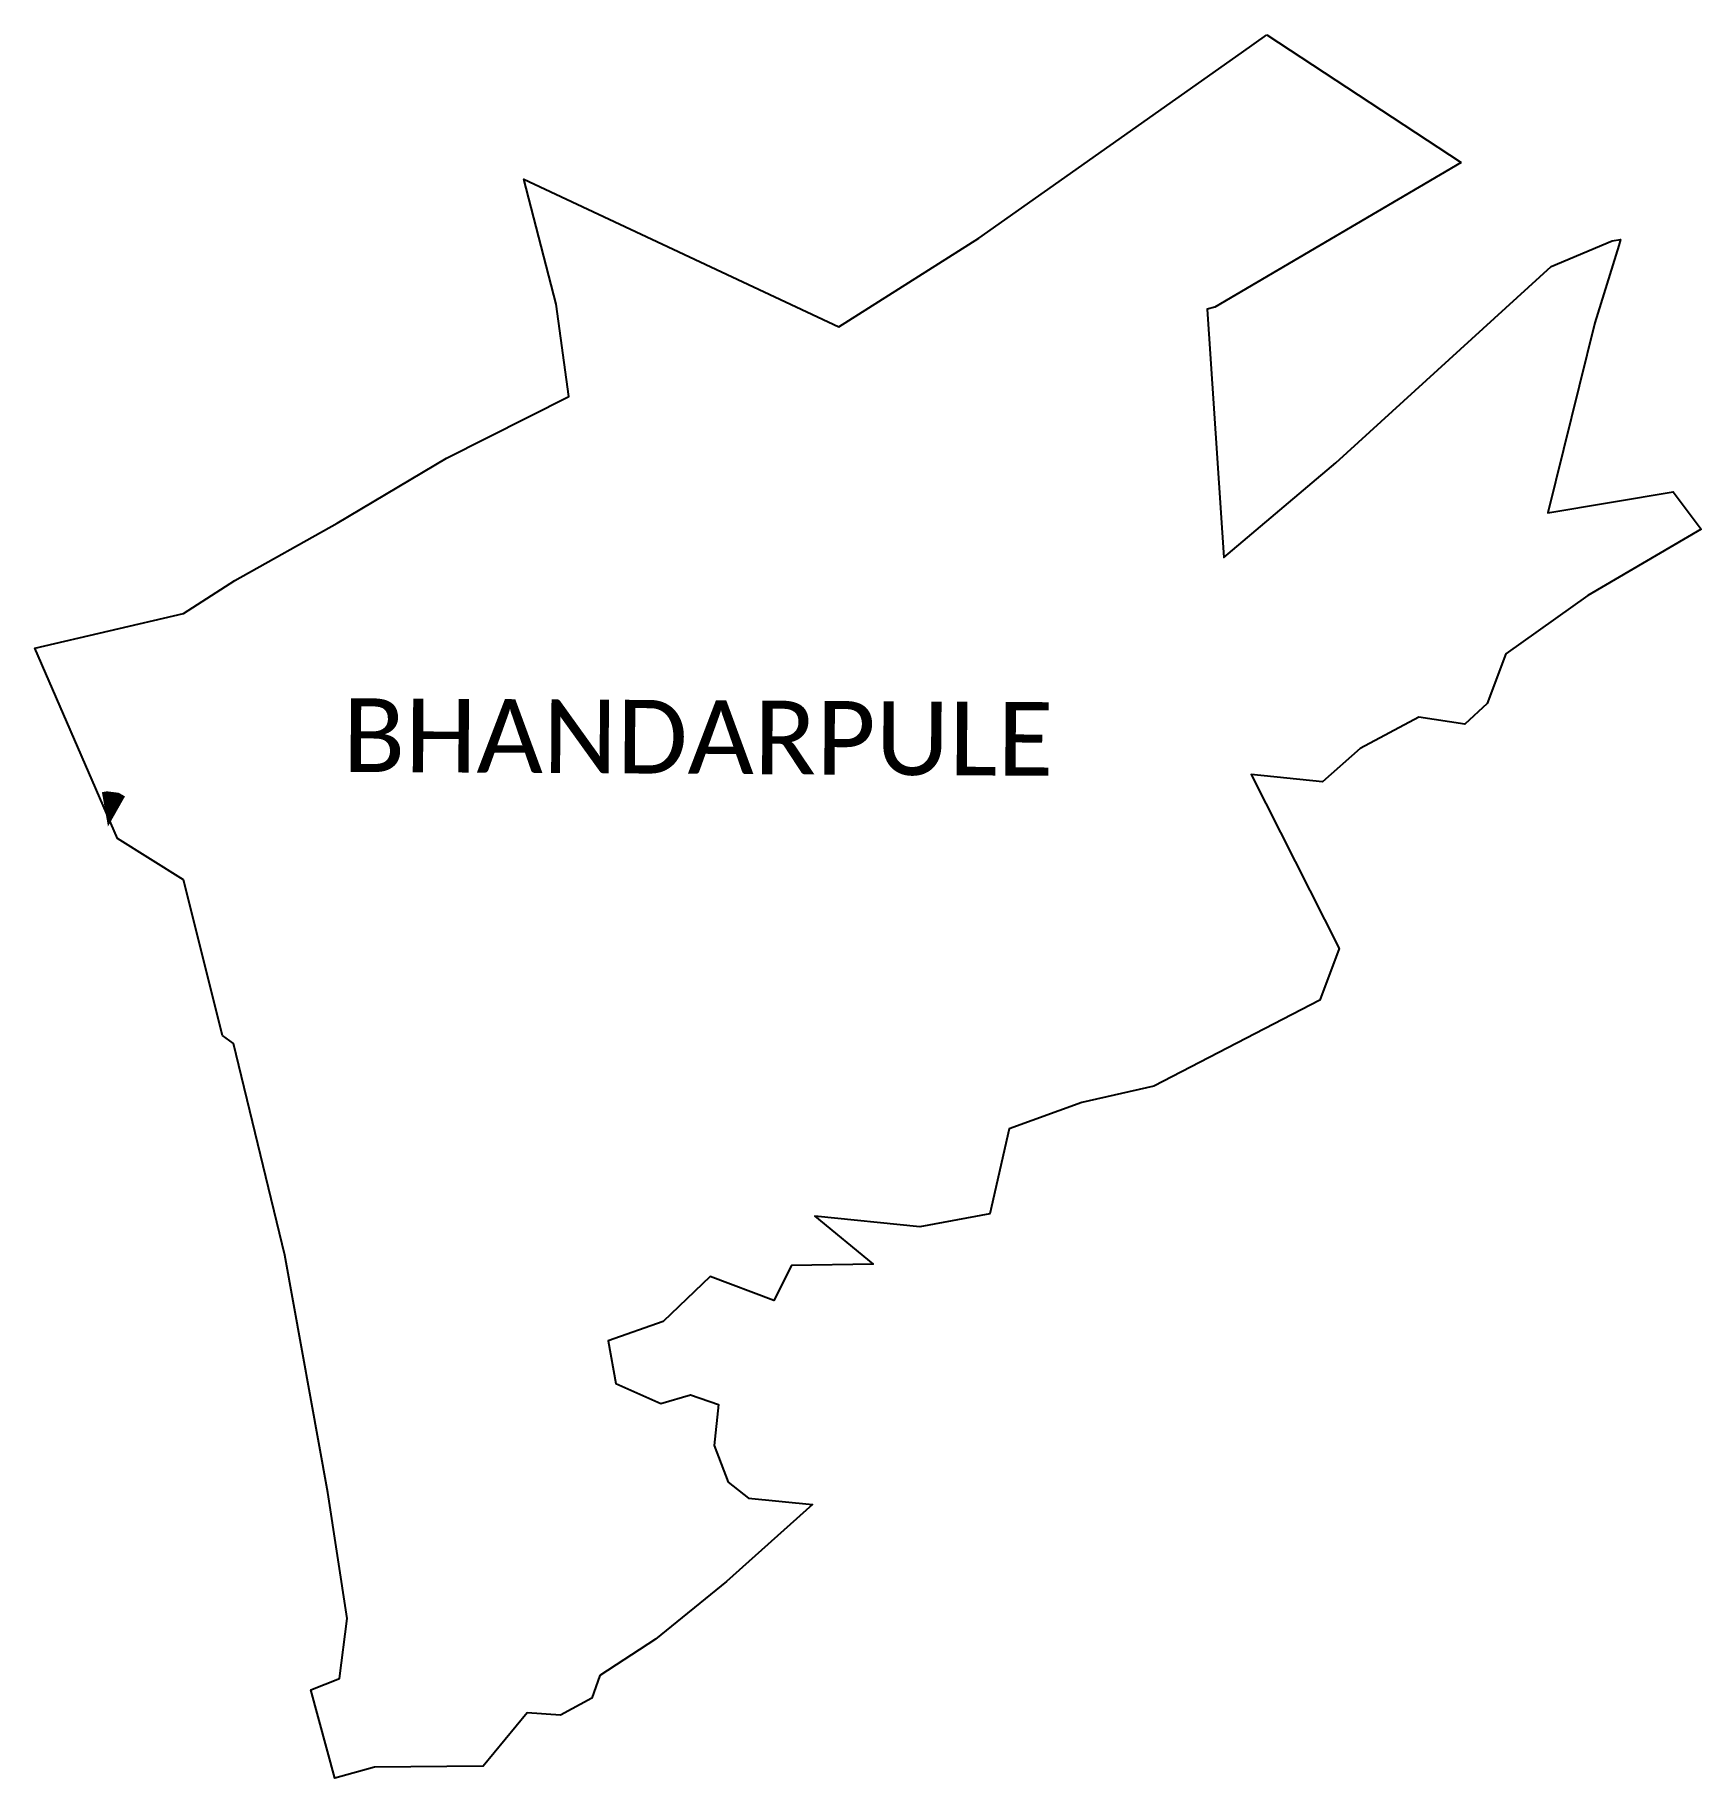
# Model space of a CAD drawing. Header units: metres. Extents: x 315824 to 318180, y 1893395 to 1895858.
import ezdxf

# ---------------------------------------------------------------- set-up
doc = ezdxf.new("R2010")
doc.units = ezdxf.units.M
for name, color, linetype in [('NATURALLY PROTECTED', 3, 'Continuous'), ('village', 3, 'Continuous'), ('VILLAGE NAME', 250, 'Continuous')]:
    doc.layers.add(name, color=color, linetype=linetype)
doc.styles.get("Standard").update_dxf_attribs({"font": 'simplex.shx'})

msp = doc.modelspace()

# ---------------------------------------------------------------- linework, layer by layer
at = {"layer": 'NATURALLY PROTECTED', "const_width": 50, "flags": 128}
msp.add_lwpolyline([(315923.6, 1894763.4), (315927, 1894764), (315935, 1894763), (315939.6, 1894760.4)], dxfattribs=at)
at = {"layer": 'village', "color": 4}
for points in [[(317840.4, 1895677.9), (317492.4, 1895473.5), (317481.7, 1895470.6), (317505.2, 1895120), (317663.6, 1895253.5), (317968, 1895531.3), (318054.1, 1895567.3), (318065.9, 1895569.1), (318063.4, 1895560.9), (318029.4, 1895451.4), (317963.1, 1895183), (318140.3, 1895212.5), (318179.8, 1895159.9), (318019.7, 1895066.2), (317903.6, 1894983.4), (317877.4, 1894913.6), (317845.9, 1894884), (317780.9, 1894894.2), (317698, 1894849.9), (317644.7, 1894802.7), (317543.6, 1894813.1), (317667.9, 1894567.2), (317641, 1894494.2), (317406.1, 1894372.5), (317304.5, 1894349.5), (317201.8, 1894312.4), (317174.3, 1894192.3), (317075.5, 1894173.9), (316926.8, 1894188.7), (317009.6, 1894120.9), (316894.1, 1894119.1), (316868.9, 1894069.8), (316778.9, 1894103.7), (316712.5, 1894039.8), (316634.8, 1894012.5), (316645.8, 1893952.5), (316709.5, 1893924.3), (316751, 1893936.4), (316790.7, 1893922.5), (316784.7, 1893864.6), (316804.3, 1893812.9), (316833.2, 1893790.5), (316923.5, 1893781.5), (316802, 1893672.6), (316701.6, 1893591.1), (316623, 1893539.6), (316611.9, 1893507.6), (316567.3, 1893483.6), (316520.2, 1893486.7), (316458, 1893411.3), (316304.7, 1893410.2), (316248.6, 1893394.6), (316214.6, 1893519.4), (316255.3, 1893535.6), (316265.7, 1893620), (316238.8, 1893798.3), (316177.8, 1894133.9), (316105.4, 1894433), (316089.5, 1894444.3), (316034.5, 1894664.2), (315941.4, 1894722.5), (315824.5, 1894991.4), (316034.7, 1895040.7), (316107.2, 1895087.5), (316252, 1895168.4), (316406.3, 1895260.1), (316579.1, 1895347.1), (316561.5, 1895478), (316515.5, 1895654.6), (316961, 1895445.7), (317158.9, 1895571.1), (317529.9, 1895833.1), (317565.7, 1895858.5)], [(317565.7, 1895858.5), (317840.4, 1895677.9)]]:
    msp.add_lwpolyline(points, dxfattribs=at)

# ---------------------------------------------------------------- texts
at = {"layer": 'VILLAGE NAME', "insert": (316260, 1894920.9), "char_height": 104.042, "attachment_point": 1, "rotation": 359.6762}
msp.add_mtext_dynamic_manual_height_columns('{\\fCalibri|b0|i0|c0|p34;BHANDARPULE}', width=1198.8, gutter_width=520.2, heights=[105.8], dxfattribs=at)

doc.saveas('drawing.dxf')
